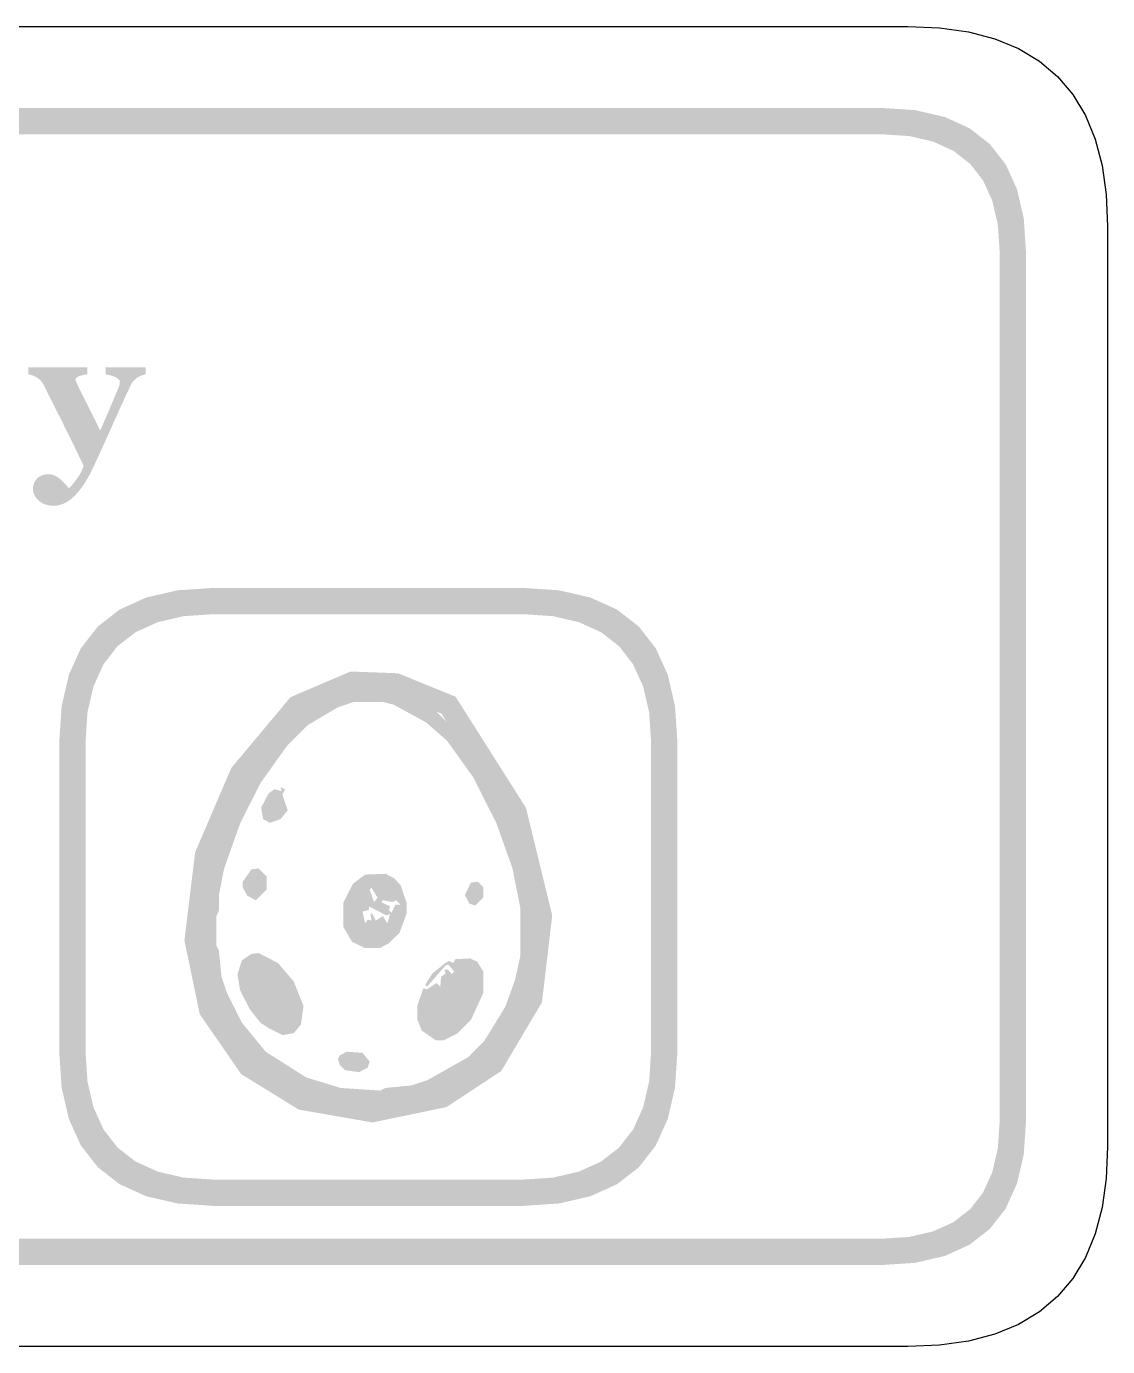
# Model space of a CAD drawing. Header units: millimetres. Extents: x 4 to 272, y 4 to 144.
# Drawn here: x 255.6 to 272.04, y 51.96 to 72.04 of the extents above; entities that cross this region are included whole.
import ezdxf

# ---------------------------------------------------------------- set-up
doc = ezdxf.new("R2010")
doc.units = ezdxf.units.MM
doc.layers.add('CUT', color=1, linetype='Continuous')
doc.layers.add('RASTER', color=7, linetype='Continuous')

msp = doc.modelspace()

# ---------------------------------------------------------------- hatches: boundary and pattern name
at = {"layer": 'RASTER'}
h = msp.add_hatch(color=7, dxfattribs=at)
h.paths.add_polyline_path([(209.2, 68.6), (209.234, 69.116), (209.337, 69.563), (209.509, 69.941), (209.75, 70.25), (210.059, 70.491), (210.438, 70.663), (210.884, 70.766), (211.4, 70.8), (268.6, 70.8), (269.116, 70.766), (269.563, 70.663), (269.941, 70.491), (270.25, 70.25), (270.491, 69.941), (270.663, 69.563), (270.766, 69.116), (270.8, 68.6), (270.8, 55.4), (270.766, 54.884), (270.662, 54.438), (270.491, 54.059), (270.25, 53.75), (269.941, 53.509), (269.563, 53.338), (269.116, 53.234), (268.6, 53.2), (211.4, 53.2), (210.884, 53.234), (210.438, 53.338), (210.059, 53.509), (209.75, 53.75), (209.509, 54.059), (209.337, 54.438), (209.234, 54.884), (209.2, 55.4)])
h.paths.add_polyline_path([(209.6, 68.6), (209.6, 55.4), (209.628, 54.978), (209.712, 54.613), (209.853, 54.303), (210.05, 54.05), (210.303, 53.853), (210.613, 53.712), (210.978, 53.628), (211.4, 53.6), (268.6, 53.6), (269.022, 53.628), (269.388, 53.712), (269.697, 53.853), (269.95, 54.05), (270.147, 54.303), (270.287, 54.613), (270.372, 54.978), (270.4, 55.4), (270.4, 68.6), (270.372, 69.022), (270.287, 69.387), (270.147, 69.697), (269.95, 69.95), (269.697, 70.147), (269.388, 70.288), (269.022, 70.372), (268.6, 70.4), (211.4, 70.4), (210.978, 70.372), (210.613, 70.288), (210.303, 70.147), (210.05, 69.95), (209.853, 69.697), (209.712, 69.387), (209.628, 69.022), (209.6, 68.6)], flags=0)
msp.add_hatch(color=7, dxfattribs=at).paths.add_polyline_path([(257.414, 66.746), (257.398, 66.743), (257.381, 66.739), (257.365, 66.734), (257.349, 66.729), (257.333, 66.722), (257.317, 66.714), (257.302, 66.706), (257.286, 66.696), (257.271, 66.686), (257.256, 66.674), (257.242, 66.661), (257.229, 66.646), (257.216, 66.63), (257.204, 66.612), (257.193, 66.594), (257.183, 66.573), (257.151, 66.506), (257.119, 66.438), (257.087, 66.369), (257.055, 66.298), (257.022, 66.227), (256.99, 66.154), (256.957, 66.08), (256.923, 66.006), (256.89, 65.93), (256.855, 65.852), (256.819, 65.773), (256.783, 65.692), (256.745, 65.61), (256.707, 65.527), (256.668, 65.441), (256.627, 65.355), (256.605, 65.307), (256.582, 65.261), (256.56, 65.218), (256.538, 65.178), (256.516, 65.14), (256.495, 65.105), (256.473, 65.072), (256.452, 65.041), (256.431, 65.013), (256.41, 64.986), (256.389, 64.961), (256.369, 64.937), (256.349, 64.916), (256.33, 64.896), (256.311, 64.878), (256.292, 64.861), (256.274, 64.847), (256.257, 64.834), (256.239, 64.822), (256.222, 64.81), (256.205, 64.8), (256.187, 64.791), (256.17, 64.783), (256.153, 64.776), (256.136, 64.77), (256.118, 64.764), (256.101, 64.76), (256.084, 64.756), (256.066, 64.753), (256.049, 64.751), (256.031, 64.75), (256.014, 64.75), (255.98, 64.751), (255.947, 64.754), (255.917, 64.761), (255.888, 64.769), (255.861, 64.78), (255.835, 64.793), (255.811, 64.809), (255.789, 64.827), (255.769, 64.847), (255.751, 64.867), (255.737, 64.888), (255.725, 64.91), (255.715, 64.932), (255.708, 64.954), (255.704, 64.978), (255.703, 65.002), (255.703, 65.012), (255.704, 65.022), (255.704, 65.032), (255.706, 65.041), (255.707, 65.051), (255.708, 65.06), (255.71, 65.069), (255.713, 65.078), (255.715, 65.087), (255.719, 65.095), (255.723, 65.105), (255.727, 65.114), (255.733, 65.123), (255.739, 65.132), (255.746, 65.142), (255.753, 65.151), (255.759, 65.159), (255.766, 65.166), (255.774, 65.174), (255.783, 65.181), (255.792, 65.188), (255.803, 65.194), (255.814, 65.2), (255.825, 65.206), (255.838, 65.211), (255.851, 65.216), (255.864, 65.22), (255.878, 65.223), (255.892, 65.225), (255.906, 65.227), (255.921, 65.228), (255.936, 65.229), (255.956, 65.228), (255.977, 65.225), (255.997, 65.221), (256.016, 65.214), (256.036, 65.206), (256.055, 65.196), (256.074, 65.185), (256.093, 65.171), (256.112, 65.157), (256.13, 65.14), (256.15, 65.122), (256.169, 65.103), (256.188, 65.083), (256.208, 65.061), (256.228, 65.038), (256.248, 65.013), (256.26, 65.026), (256.274, 65.04), (256.287, 65.056), (256.302, 65.074), (256.317, 65.092), (256.333, 65.113), (256.35, 65.134), (256.367, 65.158), (256.385, 65.182), (256.401, 65.206), (256.415, 65.23), (256.429, 65.255), (256.442, 65.28), (256.453, 65.304), (256.463, 65.329), (256.472, 65.355), (256.429, 65.445), (256.387, 65.532), (256.347, 65.616), (256.308, 65.696), (256.27, 65.774), (256.233, 65.849), (256.197, 65.921), (256.163, 65.99), (256.129, 66.058), (256.094, 66.128), (256.057, 66.2), (256.02, 66.274), (255.982, 66.35), (255.943, 66.428), (255.903, 66.508), (255.861, 66.589), (255.852, 66.607), (255.841, 66.623), (255.83, 66.638), (255.818, 66.652), (255.806, 66.665), (255.792, 66.677), (255.778, 66.688), (255.763, 66.699), (255.748, 66.708), (255.732, 66.716), (255.716, 66.723), (255.7, 66.73), (255.683, 66.735), (255.667, 66.74), (255.65, 66.744), (255.633, 66.746), (255.633, 66.853), (256.529, 66.853), (256.529, 66.746), (256.517, 66.746), (256.503, 66.744), (256.49, 66.742), (256.476, 66.74), (256.461, 66.737), (256.446, 66.733), (256.43, 66.729), (256.414, 66.724), (256.399, 66.719), (256.386, 66.713), (256.375, 66.707), (256.365, 66.701), (256.358, 66.694), (256.353, 66.687), (256.35, 66.679), (256.349, 66.671), (256.349, 66.669), (256.349, 66.665), (256.35, 66.662), (256.35, 66.659), (256.351, 66.656), (256.352, 66.653), (256.352, 66.649), (256.354, 66.646), (256.355, 66.642), (256.356, 66.638), (256.358, 66.634), (256.36, 66.629), (256.362, 66.624), (256.364, 66.618), (256.367, 66.612), (256.37, 66.606), (256.383, 66.579), (256.397, 66.549), (256.413, 66.517), (256.43, 66.483), (256.448, 66.446), (256.468, 66.407), (256.489, 66.365), (256.511, 66.321), (256.534, 66.274), (256.559, 66.226), (256.584, 66.175), (256.61, 66.123), (256.637, 66.068), (256.665, 66.012), (256.694, 65.954), (256.724, 65.894), (256.746, 65.945), (256.768, 65.994), (256.788, 66.042), (256.808, 66.087), (256.827, 66.131), (256.845, 66.173), (256.862, 66.213), (256.879, 66.252), (256.895, 66.289), (256.91, 66.327), (256.926, 66.364), (256.941, 66.401), (256.957, 66.437), (256.972, 66.474), (256.987, 66.511), (257.002, 66.547), (257.006, 66.556), (257.009, 66.564), (257.012, 66.572), (257.014, 66.58), (257.016, 66.587), (257.017, 66.593), (257.019, 66.599), (257.019, 66.605), (257.02, 66.61), (257.02, 66.615), (257.021, 66.619), (257.021, 66.623), (257.021, 66.626), (257.021, 66.629), (257.021, 66.631), (257.021, 66.633), (257.021, 66.64), (257.02, 66.646), (257.018, 66.652), (257.015, 66.658), (257.011, 66.664), (257.007, 66.669), (257.002, 66.674), (256.996, 66.68), (256.989, 66.684), (256.982, 66.689), (256.975, 66.694), (256.968, 66.698), (256.96, 66.702), (256.952, 66.706), (256.944, 66.71), (256.935, 66.714), (256.926, 66.718), (256.917, 66.721), (256.908, 66.724), (256.899, 66.727), (256.89, 66.729), (256.882, 66.732), (256.873, 66.734), (256.865, 66.736), (256.857, 66.738), (256.849, 66.739), (256.841, 66.741), (256.834, 66.742), (256.827, 66.743), (256.821, 66.744), (256.815, 66.745), (256.809, 66.746), (256.809, 66.853), (257.414, 66.853)])
h = msp.add_hatch(color=7, dxfattribs=at)
h.paths.add_polyline_path([(256.1, 61.15), (256.137, 61.701), (256.247, 62.178), (256.43, 62.582), (256.688, 62.912), (257.018, 63.17), (257.422, 63.353), (257.899, 63.463), (258.45, 63.5), (263.15, 63.5), (263.701, 63.463), (264.178, 63.353), (264.582, 63.17), (264.913, 62.912), (265.17, 62.582), (265.353, 62.178), (265.463, 61.701), (265.5, 61.15), (265.5, 56.45), (265.463, 55.899), (265.353, 55.422), (265.17, 55.018), (264.913, 54.687), (264.582, 54.43), (264.178, 54.247), (263.701, 54.137), (263.15, 54.1), (258.45, 54.1), (257.899, 54.137), (257.422, 54.247), (257.018, 54.43), (256.688, 54.688), (256.43, 55.018), (256.247, 55.422), (256.137, 55.899), (256.1, 56.45)])
h.paths.add_polyline_path([(256.5, 61.15), (256.5, 56.45), (256.53, 55.993), (256.622, 55.597), (256.774, 55.262), (256.987, 54.988), (257.262, 54.774), (257.597, 54.622), (257.993, 54.53), (258.45, 54.5), (263.15, 54.5), (263.607, 54.53), (264.003, 54.622), (264.338, 54.774), (264.613, 54.988), (264.826, 55.262), (264.978, 55.597), (265.07, 55.993), (265.1, 56.45), (265.1, 61.15), (265.07, 61.607), (264.978, 62.003), (264.826, 62.338), (264.613, 62.613), (264.338, 62.826), (264.003, 62.978), (263.607, 63.07), (263.15, 63.1), (258.45, 63.1), (257.993, 63.07), (257.597, 62.978), (257.262, 62.826), (256.987, 62.613), (256.774, 62.338), (256.622, 62.003), (256.53, 61.607), (256.5, 61.15)], flags=0)
h = msp.add_hatch(color=7, dxfattribs=at)
h.paths.add_polyline_path([(260.529, 62.228), (261.252, 62.201), (262.126, 61.845), (263.197, 60.155), (263.596, 58.518), (263.44, 57.197), (262.821, 56.151), (261.988, 55.603), (260.863, 55.369), (259.741, 55.565), (258.866, 56.105), (258.237, 57.016), (258.004, 58.139), (258.167, 59.479), (258.716, 60.76), (259.616, 61.837)])
h.paths.add_polyline_path([(260.589, 61.905), (259.812, 61.573), (258.992, 60.591), (258.479, 59.395), (258.328, 58.153), (258.537, 57.144), (259.091, 56.342), (259.857, 55.869), (260.858, 55.695), (261.864, 55.904), (262.583, 56.377), (263.13, 57.301), (263.272, 58.498), (262.899, 60.029), (261.911, 61.588), (261.184, 61.883), (260.589, 61.905)], flags=0)
h = msp.add_hatch(color=7, dxfattribs=at)
h.paths.add_polyline_path([(260.51, 61.954), (261.102, 61.966), (261.343, 61.885), (261.837, 61.616), (262.28, 61.174), (262.561, 60.772), (262.871, 60.197), (263.152, 59.473), (263.313, 58.789), (263.313, 57.824), (263.273, 57.623), (263.072, 57.02), (262.883, 56.686), (262.4, 56.163), (262.159, 56.002), (261.785, 55.813), (261.182, 55.653), (260.458, 55.653), (260.257, 55.693), (259.775, 55.854), (259.36, 56.083), (258.999, 56.364), (258.757, 56.646), (258.407, 57.342), (258.287, 57.824), (258.287, 58.709), (258.327, 58.789), (258.367, 59.191), (258.488, 59.593), (258.838, 60.41), (259.159, 60.932), (259.602, 61.455), (260.044, 61.777)])
h.paths.add_polyline_path([(260.579, 61.765), (260.338, 61.684), (259.883, 61.415), (259.561, 61.093), (259.159, 60.53), (258.85, 59.915), (258.608, 59.232), (258.528, 58.829), (258.528, 58.588), (258.488, 58.508), (258.488, 58.065), (258.528, 57.985), (258.568, 57.583), (258.649, 57.342), (258.878, 56.887), (259.24, 56.445), (259.855, 56.055), (260.378, 55.894), (260.981, 55.854), (261.061, 55.894), (261.463, 55.934), (261.705, 56.015), (262.32, 56.364), (262.561, 56.606), (262.883, 57.128), (263.032, 57.543), (263.112, 57.905), (263.112, 58.628), (262.992, 59.232), (262.75, 59.915), (262.4, 60.611), (261.998, 61.174), (261.677, 61.455), (261.182, 61.725), (261.021, 61.765)], flags=0)
h.paths.add_polyline_path([(259.465, 60.466), (259.533, 60.438), (259.493, 60.357), (259.574, 60.116), (259.465, 59.983), (259.304, 59.927), (259.2, 59.983), (259.171, 60.156), (259.28, 60.37), (259.372, 60.438), (259.481, 60.41)], flags=0)
h.paths.add_polyline_path([(259.023, 59.219), (259.131, 59.232), (259.252, 59.111), (259.252, 58.91), (259.091, 58.749), (258.958, 58.817), (258.89, 58.95), (258.89, 59.03)], flags=0)
h.paths.add_polyline_path([(260.752, 59.139), (261.061, 59.151), (261.194, 59.083), (261.291, 58.978), (261.383, 58.709), (261.383, 58.548), (261.275, 58.254), (261.114, 58.094), (260.981, 58.025), (260.74, 58.025), (260.551, 58.118), (260.418, 58.347), (260.418, 58.709), (260.567, 59.002)], flags=0)
h.paths.add_polyline_path([(262.36, 59.018), (262.469, 59.03), (262.549, 58.95), (262.549, 58.789), (262.429, 58.669), (262.336, 58.697), (262.268, 58.829)], flags=0)
h.paths.add_polyline_path([(260.848, 58.938), (260.82, 58.91), (260.888, 58.721), (260.941, 58.789)], flags=0)
h.paths.add_polyline_path([(261.021, 58.749), (260.993, 58.721), (261.13, 58.656), (261.114, 58.6), (261.154, 58.56), (261.21, 58.681), (261.291, 58.681), (261.222, 58.749), (261.17, 58.721)], flags=0)
h.paths.add_polyline_path([(260.808, 58.656), (260.808, 58.6), (260.712, 58.576), (260.752, 58.399), (260.792, 58.455), (260.848, 58.439), (260.832, 58.536), (260.86, 58.548), (260.913, 58.439), (261.021, 58.508), (261.09, 58.399), (261.13, 58.536), (261.073, 58.52)], flags=0)
h.paths.add_polyline_path([(259.023, 57.933), (259.131, 57.945), (259.425, 57.796), (259.666, 57.514), (259.815, 57.14), (259.775, 56.859), (259.666, 56.726), (259.493, 56.698), (259.28, 56.807), (259.159, 56.887), (258.999, 57.088), (258.85, 57.382), (258.81, 57.623), (258.878, 57.836)], flags=0)
h.paths.add_polyline_path([(262.119, 57.852), (262.348, 57.864), (262.457, 57.812), (262.549, 57.663), (262.549, 57.342), (262.36, 56.927), (262.159, 56.726), (261.946, 56.618), (261.825, 56.618), (261.612, 56.767), (261.544, 56.939), (261.544, 57.14), (261.636, 57.41), (261.693, 57.394), (261.837, 57.49), (261.894, 57.434), (261.906, 57.583), (261.974, 57.635), (261.958, 57.691), (262.014, 57.691), (262.067, 57.623), (262.107, 57.663), (262.014, 57.772), (261.974, 57.756), (261.693, 57.434), (261.665, 57.462), (261.773, 57.635), (261.974, 57.796), (262.026, 57.824), (262.095, 57.796)], flags=0)
h.paths.add_polyline_path([(260.47, 56.445), (260.712, 56.429), (260.82, 56.296), (260.792, 56.204), (260.659, 56.135), (260.446, 56.163), (260.366, 56.244), (260.338, 56.336), (260.366, 56.389)], flags=0)

# ---------------------------------------------------------------- linework, layer by layer
at = {"layer": 'CUT'}
msp.add_lwpolyline([(210.999, 72.04), (269.001, 72.04), (269.483, 72.019), (269.925, 71.956), (270.325, 71.851), (270.685, 71.703), (271.003, 71.512), (271.278, 71.278), (271.512, 71.003), (271.703, 70.685), (271.851, 70.325), (271.956, 69.925), (272.019, 69.483), (272.04, 69.001), (272.04, 54.999), (272.019, 54.517), (271.956, 54.075), (271.851, 53.675), (271.703, 53.315), (271.512, 52.997), (271.278, 52.722), (271.003, 52.488), (270.685, 52.297), (270.325, 52.149), (269.925, 52.044), (269.483, 51.981), (269.001, 51.96), (210.999, 51.96)], dxfattribs=at)

doc.saveas('drawing.dxf')
